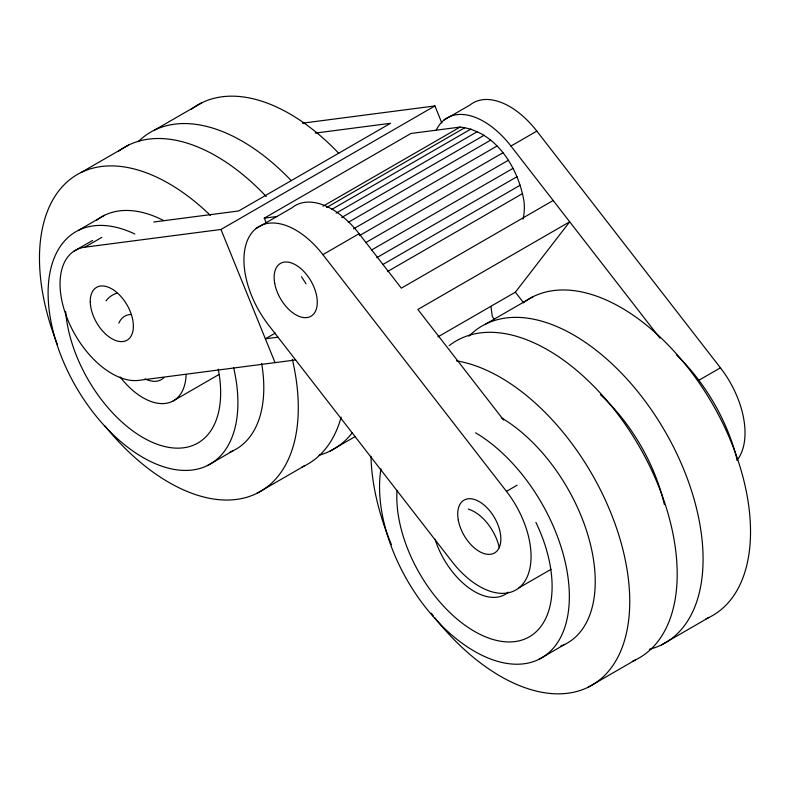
<?xml version="1.0" encoding="UTF-8"?>
<svg xmlns="http://www.w3.org/2000/svg" width="790" height="790" viewBox="0 0 790 790"><rect width="100%" height="100%" fill="white"/><g stroke="black" fill="none" stroke-linecap="round" stroke-linejoin="round"><path stroke-width="1.19" d="M437.848 336.935L515.366 292.182L569.708 221.802L417.861 309.473L503.595 420.013M81.094 172.497L128.553 145.093M154.435 130.153L201.885 102.759M78.625 230.226L104.507 215.285M73.421 251.526L92.598 240.446M295.628 359.944L138.852 380.365A73.203 42.265 60 0 1 67.673 319.535A73.203 42.265 60 0 1 84.757 247.211L101.811 237.365M84.757 247.211L220.963 229.465L434.915 105.939L441.867 123.043M266.151 222.721L264.294 218.149L410.958 133.471L460.106 127.072C496.229 131.15 518.497 168.379 524.017 201.43A61.008 35.224 60 0 1 523 219.176M255.96 228.587L292.201 207.671A73.203 42.265 60 0 1 359.114 233.722L401.34 288.162L553.178 200.502M444.039 120.001L469.922 105.06A73.203 42.265 60 0 1 536.835 131.11L720.431 367.824A73.203 42.265 60 0 1 736.961 460.284M323.011 206.22L460.106 127.072M326.596 207.513L464.767 127.743M331.81 209.37L471.038 128.987M336.194 213.112L477.545 131.505M341.724 217.477L484.142 135.258M348.252 222.355L490.669 140.136M353.495 228.873L496.969 146.031M322.883 254.637L506.469 491.36A73.203 42.265 60 0 1 523.355 583.356A73.203 42.265 60 0 1 452.127 561.739L268.541 325.026A73.203 42.265 60 0 1 251.645 233.02A73.203 42.265 60 0 1 322.883 254.637L359.114 233.722M436.307 130.024A73.203 42.265 60 0 1 510.952 146.051L536.835 131.11M359.42 235.647L502.894 152.806M365.889 242.52L508.306 160.301M371.715 249.926L513.065 168.319M376.771 257.688L517.065 176.693M383.101 264.364L520.205 185.206M275.335 333.074L265.381 338.821L277.962 337.182M387.436 271.592L522.417 193.659M173.208 400.915L218.869 374.549M207.375 465.596L233.257 450.656M485.88 323.949L533.329 296.556M256.671 493.444L304.12 466.051M330.003 451.11L355.312 436.495M506.469 491.36L517.124 485.208M698.686 380.375L720.431 367.824M519.04 587.79L551.015 569.333M538.829 659.393L564.712 644.442M588.115 687.241L635.565 659.848M661.447 644.907L708.907 617.504M302.363 123.201L434.915 105.939M315.309 133.085L390.537 123.289L238.689 210.96L153.754 222.02M264.294 218.149L277.478 216.43M510.952 146.051L659.946 338.169M515.366 292.182L523.642 302.856M494.254 319.437L492.259 316.326L490.985 306.698M301.513 276.737L306.066 283.857M220.963 229.465L275.048 362.63M676.319 354.789A134.211 77.489 60 0 1 737.139 459.869M468.302 509.125A36.607 21.133 60 0 1 499.3 547.687M535.906 522.388A109.81 63.398 60 0 1 496.811 640.483A109.81 63.398 60 0 1 397.015 490.422M523.434 302.619A183.013 105.663 60 0 1 712.748 404.421A183.013 105.663 60 0 1 705.727 618.945M508.276 592.144A61.008 35.224 60 0 1 435.053 539.254M475.62 432.811A134.211 77.489 60 0 1 569.146 603.59A134.211 77.489 60 0 1 463.147 643.988A134.211 77.489 60 0 1 380.958 468.895M449.174 345.665A183.013 105.663 60 0 1 638.913 445.886A183.013 105.663 60 0 1 632.395 661.289M456.462 360.852A183.013 105.663 60 0 1 629.196 614.896A183.013 105.663 60 0 1 434.915 617.938M433.424 616.042A183.013 105.663 60 0 1 431.202 613.188M391.445 544.665A183.013 105.663 60 0 1 370.974 456.274M501.502 417.871A134.211 77.489 60 0 1 589.913 542.315A134.211 77.489 60 0 1 560.377 646.289M468.904 336.204A183.013 105.663 60 0 1 665.299 431.814A183.013 105.663 60 0 1 649.35 649.331M600.459 394.763A134.211 77.489 60 0 1 664.351 504.464M163.876 377.64A36.607 21.133 60 0 1 145.024 378.874M118.875 323.15A36.607 21.133 60 0 1 131.357 314.499M218.238 369.157A109.81 63.398 60 0 1 156.262 443.911A109.81 63.398 60 0 1 65.689 311.606M191.061 109.534A183.013 105.663 60 0 1 338.742 153.29M186.104 374.835A61.008 35.224 60 0 1 120.159 376.988M106.087 300.832A61.008 35.224 60 0 1 116.89 293.189M233.682 367.952A134.211 77.489 60 0 1 164.488 467.058A134.211 77.489 60 0 1 49.276 310.984A134.211 77.489 60 0 1 134.804 234.008M341.142 417.14A183.013 105.663 60 0 1 302.017 467.028M118.648 151.157A183.013 105.663 60 0 1 266.21 196.483M292.33 359.391A183.013 105.663 60 0 1 250.213 496.16A183.013 105.663 60 0 1 104.981 426.017M57.275 344.163A183.013 105.663 60 0 1 68.582 180.643A183.013 105.663 60 0 1 210.545 215.542M261.668 363.489A134.211 77.489 60 0 1 230.038 452.078M96.568 220.252A134.211 77.489 60 0 1 163.816 220.617M352.31 432.732A183.013 105.663 60 0 1 319.051 455.238M138.299 141.568A183.013 105.663 60 0 1 291.293 180.693M90.248 301.987A30.504 17.607 60 0 0 123.072 341.527A30.504 17.607 60 0 0 122.095 297.84A30.504 17.607 60 0 0 90.248 301.987M274.723 283.462A30.504 17.607 60 0 0 310.51 316.494A30.504 17.607 60 0 0 301.889 269.538A30.504 17.607 60 0 0 274.723 283.462M458.309 520.176A30.504 17.607 60 0 0 494.096 553.207A30.504 17.607 60 0 0 485.475 506.262A30.504 17.607 60 0 0 458.309 520.176"/></g></svg>
